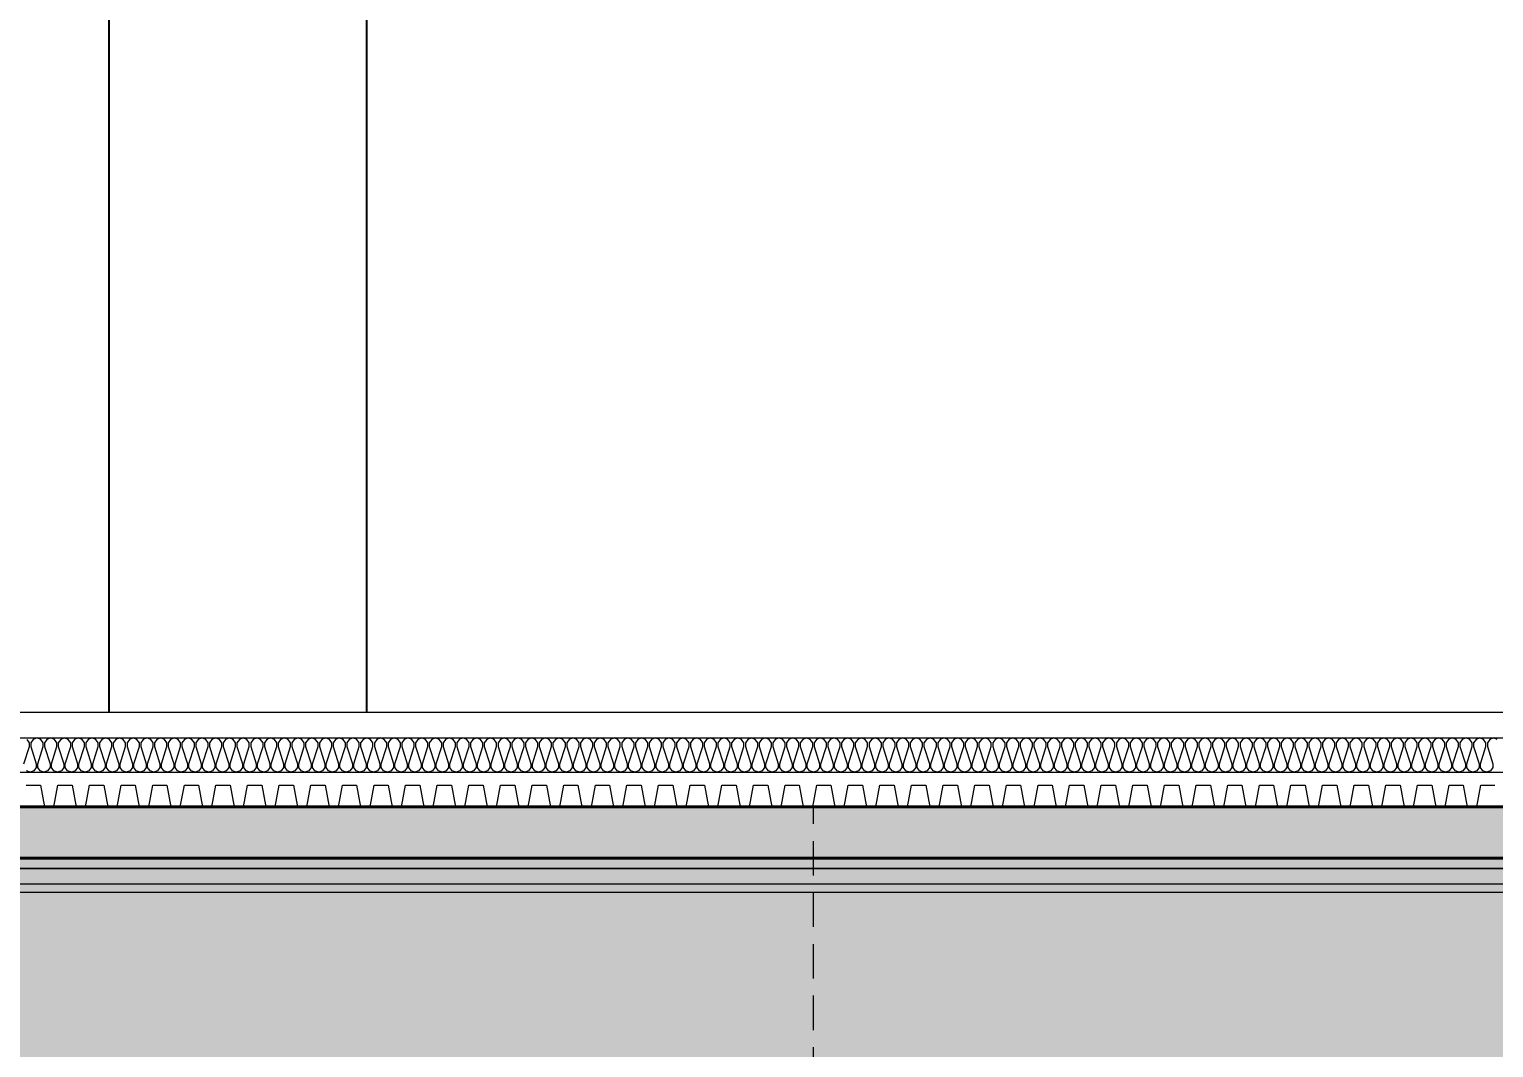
# Model space of a CAD drawing. Header units: millimetres. Extents: x 0 to 420000, y 0 to 297000.
# Drawn here: x 154798 to 163324, y 22497 to 28425 of the extents above; entities that cross this region are included whole.
import ezdxf
from ezdxf.enums import TextEntityAlignment as Align

# ---------------------------------------------------------------- set-up
doc = ezdxf.new("R2010")
doc.units = ezdxf.units.MM
doc.linetypes.add('CEN', pattern=[62, 60, -1, 0, -1])
doc.linetypes.add('HIDDEN', pattern=[0.375, 0.25, -0.125])
for name, color, linetype, lineweight in [('A-AXIS-LINE', 1, 'CEN', 15), ('A-CONC-LIN1', 2, 'Continuous', 40), ('A-ELEV-LIN2', 7, 'Continuous', 25), ('A-SECT-LIN3', 255, 'Continuous', 18), ('A-XXXX-DRBD', 9, 'Continuous', 20), ('A-XXXX-FIN2', 6, 'Continuous', 20), ('A-XXXX-HATC', 8, 'Continuous', 18), ('A-XXXX-HID', 8, 'HIDDEN', 18), ('A-XXXX-INSL2', 8, 'Continuous', 18)]:
    doc.layers.add(name, color=color, linetype=linetype, lineweight=lineweight)
doc.layers.add('A-CONC-SOLD', color=253, linetype='CEN')
doc.layers.add('A-XXXX-SOLD', color=252, linetype='Continuous')
doc.layers.add('A-XXXX-NPLT', color=144, linetype='Continuous', lineweight=15, plot=False)
doc.styles.add('맑은고딕', font='')
doc.styles.get('맑은고딕').set_extended_font_data('Malgun Gothic')

# ---------------------------------------------------------------- blocks, each defined once
blk = doc.blocks.new('axis(211208)')
at = {"layer": 'A-AXIS-LINE', "ltscale": 1000}
for p, q in [((4631788.1, -441118.7), (4955413.1, -441118.7)), ((4631788.1, -442118.7), (4955413.1, -442118.7))]:
    blk.add_line(p, q, dxfattribs=at)
blk = doc.blocks.new('지하2층')
at = {"layer": 'A-CONC-SOLD'}
h = blk.add_hatch(color=256, dxfattribs=at)
h.dxf.hatch_style = 1
h.paths.add_polyline_path([(4879373.8, -392168.7), (4878973.8, -392168.7), (4878973.8, -391118.7), (4878823.8, -391118.7), (4878823.8, -391368.7), (4878373.8, -391368.7), (4878373.8, -392368.7), (4878323.8, -392368.7), (4878323.8, -393068.7), (4878673.8, -393068.7), (4878673.8, -401668.7), (4877923.8, -401668.7), (4877923.8, -401118.7), (4877723.8, -401118.7), (4877723.8, -401668.7), (4801523.8, -401668.7), (4801523.8, -401128.7), (4801323.8, -401128.7), (4801323.8, -401968.7), (4801493.8, -401968.7), (4801478.8, -401977.7), (4801478.8, -402318.7), (4759168.8, -402318.7), (4759168.8, -401977.7), (4759153.8, -401968.7), (4759323.8, -401968.7), (4759323.8, -401128.7), (4759123.8, -401128.7), (4759123.8, -401668.7), (4682923.8, -401668.7), (4682923.8, -401118.7), (4682723.8, -401118.7), (4682723.8, -401668.7), (4681973.8, -401668.7), (4681973.8, -393068.7), (4682323.8, -393068.7), (4682323.8, -392368.7), (4682273.8, -392368.7), (4682273.8, -391368.7), (4681823.8, -391368.7), (4681823.8, -391118.7), (4681673.8, -391118.7), (4681673.8, -392168.7), (4681273.8, -392168.7), (4681273.8, -401968.7), (4758323.8, -401968.7), (4758323.8, -402618.7), (4802323.8, -402618.7), (4802323.8, -401968.7), (4879373.8, -401968.7)])
at = {"layer": 'A-CONC-LIN1'}
for points in [[(4681673.8, -391118.7), (4681673.8, -392168.7), (4681273.8, -392168.7), (4681273.8, -401968.7), (4758323.8, -401968.7), (4758323.8, -402618.7), (4802323.8, -402618.7), (4802323.8, -401968.7), (4879373.8, -401968.7), (4879373.8, -392168.7), (4878973.8, -392168.7), (4878973.8, -391118.7)], [(4801478.8, -402318.7), (4759168.8, -402318.7), (4759168.8, -401977.7), (4759153.8, -401968.7), (4759323.8, -401968.7), (4759323.8, -401128.7), (4759123.8, -401128.7), (4759123.8, -401668.7), (4682923.8, -401668.7)]]:
    blk.add_lwpolyline(points, dxfattribs=at)
at = {"layer": 'A-ELEV-LIN2'}
for p, q in [((4725573.8, -401118.7), (4725573.8, -392868.7)), ((4727073.8, -401118.7), (4727073.8, -392868.7))]:
    blk.add_line(p, q, dxfattribs=at)
at = {"layer": 'A-XXXX-DRBD'}
blk.add_lwpolyline([(4725091, -401543.7), (4725173.9, -401543.7), (4725197.2, -401668.7), (4725251.8, -401668.7), (4725275.1, -401543.7), (4725358, -401543.7), (4725381.3, -401668.7), (4725435.9, -401668.7), (4725459.2, -401543.7), (4725542, -401543.7), (4725565.4, -401668.7), (4725620, -401668.7), (4725643.3, -401543.7), (4725726.1, -401543.7), (4725749.4, -401668.7), (4725804.1, -401668.7), (4725827.4, -401543.7), (4725910.2, -401543.7), (4725933.5, -401668.7), (4725988.2, -401668.7), (4726011.5, -401543.7), (4726094.3, -401543.7), (4726117.6, -401668.7), (4726172.3, -401668.7), (4726195.6, -401543.7), (4726278.4, -401543.7), (4726301.7, -401668.7), (4726356.4, -401668.7), (4726379.7, -401543.7), (4726462.5, -401543.7), (4726485.8, -401668.7), (4726540.4, -401668.7), (4726563.8, -401543.7), (4726646.6, -401543.7), (4726669.9, -401668.7), (4726724.5, -401668.7), (4726747.8, -401543.7), (4726830.7, -401543.7), (4726854, -401668.7), (4726908.6, -401668.7), (4726931.9, -401543.7), (4727014.8, -401543.7), (4727038.1, -401668.7), (4727092.7, -401668.7), (4727116, -401543.7), (4727198.8, -401543.7), (4727222.2, -401668.7), (4727276.8, -401668.7), (4727300.1, -401543.7), (4727382.9, -401543.7), (4727406.3, -401668.7), (4727460.9, -401668.7), (4727484.2, -401543.7), (4727567, -401543.7), (4727590.3, -401668.7), (4727645, -401668.7), (4727668.3, -401543.7), (4727751.1, -401543.7), (4727774.4, -401668.7), (4727829.1, -401668.7), (4727852.4, -401543.7), (4727935.2, -401543.7), (4727958.5, -401668.7), (4728013.2, -401668.7), (4728036.5, -401543.7), (4728119.3, -401543.7), (4728142.6, -401668.7), (4728197.2, -401668.7), (4728220.6, -401543.7), (4728303.4, -401543.7), (4728326.7, -401668.7), (4728381.3, -401668.7), (4728404.7, -401543.7), (4728487.5, -401543.7), (4728510.8, -401668.7), (4728565.4, -401668.7), (4728588.7, -401543.7), (4728671.6, -401543.7), (4728694.9, -401668.7), (4728749.5, -401668.7), (4728772.8, -401543.7), (4728855.7, -401543.7), (4728879, -401668.7), (4728933.6, -401668.7), (4728956.9, -401543.7), (4729039.7, -401543.7), (4729063.1, -401668.7), (4729117.7, -401668.7), (4729141, -401543.7), (4729223.8, -401543.7), (4729247.1, -401668.7), (4729301.8, -401668.7), (4729325.1, -401543.7), (4729407.9, -401543.7), (4729431.2, -401668.7), (4729485.9, -401668.7), (4729509.2, -401543.7), (4729592, -401543.7), (4729615.3, -401668.7), (4729670, -401668.7), (4729693.3, -401543.7), (4729776.1, -401543.7), (4729799.4, -401668.7), (4729854.1, -401668.7), (4729877.4, -401543.7), (4729960.2, -401543.7), (4729983.5, -401668.7), (4730038.1, -401668.7), (4730061.5, -401543.7), (4730144.3, -401543.7), (4730167.6, -401668.7), (4730222.2, -401668.7), (4730245.5, -401543.7), (4730328.4, -401543.7), (4730351.7, -401668.7), (4730406.3, -401668.7), (4730429.6, -401543.7), (4730512.5, -401543.7), (4730535.8, -401668.7), (4730590.4, -401668.7), (4730613.7, -401543.7), (4730696.5, -401543.7), (4730719.9, -401668.7), (4730774.5, -401668.7), (4730797.8, -401543.7), (4730880.6, -401543.7), (4730903.9, -401668.7), (4730958.6, -401668.7), (4730981.9, -401543.7), (4731064.7, -401543.7), (4731088, -401668.7), (4731142.7, -401668.7), (4731166, -401543.7), (4731248.8, -401543.7), (4731272.1, -401668.7), (4731326.8, -401668.7), (4731350.1, -401543.7), (4731432.9, -401543.7), (4731456.2, -401668.7), (4731510.9, -401668.7), (4731534.2, -401543.7), (4731617, -401543.7), (4731640.3, -401668.7), (4731694.9, -401668.7), (4731718.3, -401543.7), (4731801.1, -401543.7), (4731824.4, -401668.7), (4731879, -401668.7), (4731902.3, -401543.7), (4731985.2, -401543.7), (4732008.5, -401668.7), (4732063.1, -401668.7), (4732086.4, -401543.7), (4732169.3, -401543.7), (4732192.6, -401668.7), (4732247.2, -401668.7), (4732270.5, -401543.7), (4732353.3, -401543.7), (4732376.7, -401668.7), (4732431.3, -401668.7), (4732454.6, -401543.7), (4732537.4, -401543.7), (4732560.7, -401668.7), (4732615.4, -401668.7), (4732638.7, -401543.7), (4732721.5, -401543.7), (4732744.8, -401668.7), (4732799.5, -401668.7), (4732822.8, -401543.7), (4732905.6, -401543.7), (4732928.9, -401668.7), (4732983.6, -401668.7), (4733006.9, -401543.7), (4733089.7, -401543.7), (4733113, -401668.7), (4733167.7, -401668.7), (4733191, -401543.7), (4733273.8, -401543.7), (4733297.1, -401668.7), (4733351.7, -401668.7), (4733375.1, -401543.7), (4733457.9, -401543.7), (4733481.2, -401668.7), (4733535.8, -401668.7), (4733559.1, -401543.7), (4733642, -401543.7)], dxfattribs=at)
at = {"layer": 'A-XXXX-FIN2'}
blk.add_lwpolyline([(4683073.8, -401118.7), (4759113.8, -401118.7)], dxfattribs=at)
at = {"layer": 'A-XXXX-INSL2'}
for points in [[(4682923.8, -401268.7), (4759113.8, -401268.7)], [(4733655.8, -401276.7), (4733633.8, -401268.7), (4733611.8, -401276.7), (4733597.8, -401296.7), (4733597.8, -401318.7), (4733629.8, -401418.7), (4733629.8, -401440.7), (4733615.8, -401460.7), (4733593.8, -401468.7), (4733571.8, -401460.7), (4733557.8, -401440.7), (4733557.8, -401418.7), (4733589.8, -401318.7), (4733589.8, -401296.7), (4733575.8, -401276.7), (4733553.8, -401268.7), (4733531.8, -401276.7), (4733517.8, -401296.7), (4733517.8, -401318.7), (4733549.8, -401418.7), (4733549.8, -401440.7), (4733535.8, -401460.7), (4733513.8, -401468.7), (4733491.8, -401460.7), (4733477.8, -401440.7), (4733477.8, -401418.7), (4733509.8, -401318.7), (4733509.8, -401296.7), (4733495.8, -401276.7), (4733473.8, -401268.7), (4733451.8, -401276.7), (4733437.8, -401296.7), (4733437.8, -401318.7), (4733469.8, -401418.7), (4733469.8, -401440.7), (4733455.8, -401460.7), (4733433.8, -401468.7), (4733411.8, -401460.7), (4733397.8, -401440.7), (4733397.8, -401418.7), (4733429.8, -401318.7), (4733429.8, -401296.7), (4733415.8, -401276.7), (4733393.8, -401268.7), (4733371.8, -401276.7), (4733357.8, -401296.7), (4733357.8, -401318.7), (4733389.8, -401418.7), (4733389.8, -401440.7), (4733375.8, -401460.7), (4733353.8, -401468.7), (4733331.8, -401460.7), (4733317.8, -401440.7), (4733317.8, -401418.7), (4733349.8, -401318.7), (4733349.8, -401296.7), (4733335.8, -401276.7), (4733313.8, -401268.7), (4733291.8, -401276.7), (4733277.8, -401296.7), (4733277.8, -401318.7), (4733309.8, -401418.7), (4733309.8, -401440.7), (4733295.8, -401460.7), (4733273.8, -401468.7), (4733251.8, -401460.7), (4733237.8, -401440.7), (4733237.8, -401418.7), (4733269.8, -401318.7), (4733269.8, -401296.7), (4733255.8, -401276.7), (4733233.8, -401268.7), (4733211.8, -401276.7), (4733197.8, -401296.7), (4733197.8, -401318.7), (4733229.8, -401418.7), (4733229.8, -401440.7), (4733215.8, -401460.7), (4733193.8, -401468.7), (4733171.8, -401460.7), (4733157.8, -401440.7), (4733157.8, -401418.7), (4733189.8, -401318.7), (4733189.8, -401296.7), (4733175.8, -401276.7), (4733153.8, -401268.7), (4733131.8, -401276.7), (4733117.8, -401296.7), (4733117.8, -401318.7), (4733149.8, -401418.7), (4733149.8, -401440.7), (4733135.8, -401460.7), (4733113.8, -401468.7), (4733091.8, -401460.7), (4733077.8, -401440.7), (4733077.8, -401418.7), (4733109.8, -401318.7), (4733109.8, -401296.7), (4733095.8, -401276.7), (4733073.8, -401268.7), (4733051.8, -401276.7), (4733037.8, -401296.7), (4733037.8, -401318.7), (4733069.8, -401418.7), (4733069.8, -401440.7), (4733055.8, -401460.7), (4733033.8, -401468.7), (4733011.8, -401460.7), (4732997.8, -401440.7), (4732997.8, -401418.7), (4733029.8, -401318.7), (4733029.8, -401296.7), (4733015.8, -401276.7), (4732993.8, -401268.7), (4732971.8, -401276.7), (4732957.8, -401296.7), (4732957.8, -401318.7), (4732989.8, -401418.7), (4732989.8, -401440.7), (4732975.8, -401460.7), (4732953.8, -401468.7), (4732931.8, -401460.7), (4732917.8, -401440.7), (4732917.8, -401418.7), (4732949.8, -401318.7), (4732949.8, -401296.7), (4732935.8, -401276.7), (4732913.8, -401268.7), (4732891.8, -401276.7), (4732877.8, -401296.7), (4732877.8, -401318.7), (4732909.8, -401418.7), (4732909.8, -401440.7), (4732895.8, -401460.7), (4732873.8, -401468.7), (4732851.8, -401460.7), (4732837.8, -401440.7), (4732837.8, -401418.7), (4732869.8, -401318.7), (4732869.8, -401296.7), (4732855.8, -401276.7), (4732833.8, -401268.7), (4732811.8, -401276.7), (4732797.8, -401296.7), (4732797.8, -401318.7), (4732829.8, -401418.7), (4732829.8, -401440.7), (4732815.8, -401460.7), (4732793.8, -401468.7), (4732771.8, -401460.7), (4732757.8, -401440.7), (4732757.8, -401418.7), (4732789.8, -401318.7), (4732789.8, -401296.7), (4732775.8, -401276.7), (4732753.8, -401268.7), (4732731.8, -401276.7), (4732717.8, -401296.7), (4732717.8, -401318.7), (4732749.8, -401418.7), (4732749.8, -401440.7), (4732735.8, -401460.7), (4732713.8, -401468.7), (4732691.8, -401460.7), (4732677.8, -401440.7), (4732677.8, -401418.7), (4732709.8, -401318.7), (4732709.8, -401296.7), (4732695.8, -401276.7), (4732673.8, -401268.7), (4732651.8, -401276.7), (4732637.8, -401296.7), (4732637.8, -401318.7), (4732669.8, -401418.7), (4732669.8, -401440.7), (4732655.8, -401460.7), (4732633.8, -401468.7), (4732611.8, -401460.7), (4732597.8, -401440.7), (4732597.8, -401418.7), (4732629.8, -401318.7), (4732629.8, -401296.7), (4732615.8, -401276.7), (4732593.8, -401268.7), (4732571.8, -401276.7), (4732557.8, -401296.7), (4732557.8, -401318.7), (4732589.8, -401418.7), (4732589.8, -401440.7), (4732575.8, -401460.7), (4732553.8, -401468.7), (4732531.8, -401460.7), (4732517.8, -401440.7), (4732517.8, -401418.7), (4732549.8, -401318.7), (4732549.8, -401296.7), (4732535.8, -401276.7), (4732513.8, -401268.7), (4732491.8, -401276.7), (4732477.8, -401296.7), (4732477.8, -401318.7), (4732509.8, -401418.7), (4732509.8, -401440.7), (4732495.8, -401460.7), (4732473.8, -401468.7), (4732451.8, -401460.7), (4732437.8, -401440.7), (4732437.8, -401418.7), (4732469.8, -401318.7), (4732469.8, -401296.7), (4732455.8, -401276.7), (4732433.8, -401268.7), (4732411.8, -401276.7), (4732397.8, -401296.7), (4732397.8, -401318.7), (4732429.8, -401418.7), (4732429.8, -401440.7), (4732415.8, -401460.7), (4732393.8, -401468.7), (4732371.8, -401460.7), (4732357.8, -401440.7), (4732357.8, -401418.7), (4732389.8, -401318.7), (4732389.8, -401296.7), (4732375.8, -401276.7), (4732353.8, -401268.7), (4732331.8, -401276.7), (4732317.8, -401296.7), (4732317.8, -401318.7), (4732349.8, -401418.7), (4732349.8, -401440.7), (4732335.8, -401460.7), (4732313.8, -401468.7), (4732291.8, -401460.7), (4732277.8, -401440.7), (4732277.8, -401418.7), (4732309.8, -401318.7), (4732309.8, -401296.7), (4732295.8, -401276.7), (4732273.8, -401268.7), (4732251.8, -401276.7), (4732237.8, -401296.7), (4732237.8, -401318.7), (4732269.8, -401418.7), (4732269.8, -401440.7), (4732255.8, -401460.7), (4732233.8, -401468.7), (4732211.8, -401460.7), (4732197.8, -401440.7), (4732197.8, -401418.7), (4732229.8, -401318.7), (4732229.8, -401296.7), (4732215.8, -401276.7), (4732193.8, -401268.7), (4732171.8, -401276.7), (4732157.8, -401296.7), (4732157.8, -401318.7), (4732189.8, -401418.7), (4732189.8, -401440.7), (4732175.8, -401460.7), (4732153.8, -401468.7), (4732131.8, -401460.7), (4732117.8, -401440.7), (4732117.8, -401418.7), (4732149.8, -401318.7), (4732149.8, -401296.7), (4732135.8, -401276.7), (4732113.8, -401268.7), (4732091.8, -401276.7), (4732077.8, -401296.7), (4732077.8, -401318.7), (4732109.8, -401418.7), (4732109.8, -401440.7), (4732095.8, -401460.7), (4732073.8, -401468.7), (4732051.8, -401460.7), (4732037.8, -401440.7), (4732037.8, -401418.7), (4732069.8, -401318.7), (4732069.8, -401296.7), (4732055.8, -401276.7), (4732033.8, -401268.7), (4732011.8, -401276.7), (4731997.8, -401296.7), (4731997.8, -401318.7), (4732029.8, -401418.7), (4732029.8, -401440.7), (4732015.8, -401460.7), (4731993.8, -401468.7), (4731971.8, -401460.7), (4731957.8, -401440.7), (4731957.8, -401418.7), (4731989.8, -401318.7), (4731989.8, -401296.7), (4731975.8, -401276.7), (4731953.8, -401268.7), (4731931.8, -401276.7), (4731917.8, -401296.7), (4731917.8, -401318.7), (4731949.8, -401418.7), (4731949.8, -401440.7), (4731935.8, -401460.7), (4731913.8, -401468.7), (4731891.8, -401460.7), (4731877.8, -401440.7), (4731877.8, -401418.7), (4731909.8, -401318.7), (4731909.8, -401296.7), (4731895.8, -401276.7), (4731873.8, -401268.7), (4731851.8, -401276.7), (4731837.8, -401296.7), (4731837.8, -401318.7), (4731869.8, -401418.7), (4731869.8, -401440.7), (4731855.8, -401460.7), (4731833.8, -401468.7), (4731811.8, -401460.7), (4731797.8, -401440.7), (4731797.8, -401418.7), (4731829.8, -401318.7), (4731829.8, -401296.7), (4731815.8, -401276.7), (4731793.8, -401268.7), (4731771.8, -401276.7), (4731757.8, -401296.7), (4731757.8, -401318.7), (4731789.8, -401418.7), (4731789.8, -401440.7), (4731775.8, -401460.7), (4731753.8, -401468.7), (4731731.8, -401460.7), (4731717.8, -401440.7), (4731717.8, -401418.7), (4731749.8, -401318.7), (4731749.8, -401296.7), (4731735.8, -401276.7), (4731713.8, -401268.7), (4731691.8, -401276.7), (4731677.8, -401296.7), (4731677.8, -401318.7), (4731709.8, -401418.7), (4731709.8, -401440.7), (4731695.8, -401460.7), (4731673.8, -401468.7), (4731651.8, -401460.7), (4731637.8, -401440.7), (4731637.8, -401418.7), (4731669.8, -401318.7), (4731669.8, -401296.7), (4731655.8, -401276.7), (4731633.8, -401268.7), (4731611.8, -401276.7), (4731597.8, -401296.7), (4731597.8, -401318.7), (4731629.8, -401418.7), (4731629.8, -401440.7), (4731615.8, -401460.7), (4731593.8, -401468.7), (4731571.8, -401460.7), (4731557.8, -401440.7), (4731557.8, -401418.7), (4731589.8, -401318.7), (4731589.8, -401296.7), (4731575.8, -401276.7), (4731553.8, -401268.7), (4731531.8, -401276.7), (4731517.8, -401296.7), (4731517.8, -401318.7), (4731549.8, -401418.7), (4731549.8, -401440.7), (4731535.8, -401460.7), (4731513.8, -401468.7), (4731491.8, -401460.7), (4731477.8, -401440.7), (4731477.8, -401418.7), (4731509.8, -401318.7), (4731509.8, -401296.7), (4731495.8, -401276.7), (4731473.8, -401268.7), (4731451.8, -401276.7), (4731437.8, -401296.7), (4731437.8, -401318.7), (4731469.8, -401418.7), (4731469.8, -401440.7), (4731455.8, -401460.7), (4731433.8, -401468.7), (4731411.8, -401460.7), (4731397.8, -401440.7), (4731397.8, -401418.7), (4731429.8, -401318.7), (4731429.8, -401296.7), (4731415.8, -401276.7), (4731393.8, -401268.7), (4731371.8, -401276.7), (4731357.8, -401296.7), (4731357.8, -401318.7), (4731389.8, -401418.7), (4731389.8, -401440.7), (4731375.8, -401460.7), (4731353.8, -401468.7), (4731331.8, -401460.7), (4731317.8, -401440.7), (4731317.8, -401418.7), (4731349.8, -401318.7), (4731349.8, -401296.7), (4731335.8, -401276.7), (4731313.8, -401268.7), (4731291.8, -401276.7), (4731277.8, -401296.7), (4731277.8, -401318.7), (4731309.8, -401418.7), (4731309.8, -401440.7), (4731295.8, -401460.7), (4731273.8, -401468.7), (4731251.8, -401460.7), (4731237.8, -401440.7), (4731237.8, -401418.7), (4731269.8, -401318.7), (4731269.8, -401296.7), (4731255.8, -401276.7), (4731233.8, -401268.7), (4731211.8, -401276.7), (4731197.8, -401296.7), (4731197.8, -401318.7), (4731229.8, -401418.7), (4731229.8, -401440.7), (4731215.8, -401460.7), (4731193.8, -401468.7), (4731171.8, -401460.7), (4731157.8, -401440.7), (4731157.8, -401418.7), (4731189.8, -401318.7), (4731189.8, -401296.7), (4731175.8, -401276.7), (4731153.8, -401268.7), (4731131.8, -401276.7), (4731117.8, -401296.7), (4731117.8, -401318.7), (4731149.8, -401418.7), (4731149.8, -401440.7), (4731135.8, -401460.7), (4731113.8, -401468.7), (4731091.8, -401460.7), (4731077.8, -401440.7), (4731077.8, -401418.7), (4731109.8, -401318.7), (4731109.8, -401296.7), (4731095.8, -401276.7), (4731073.8, -401268.7), (4731051.8, -401276.7), (4731037.8, -401296.7), (4731037.8, -401318.7), (4731069.8, -401418.7), (4731069.8, -401440.7), (4731055.8, -401460.7), (4731033.8, -401468.7), (4731011.8, -401460.7), (4730997.8, -401440.7), (4730997.8, -401418.7), (4731029.8, -401318.7), (4731029.8, -401296.7), (4731015.8, -401276.7), (4730993.8, -401268.7), (4730971.8, -401276.7), (4730957.8, -401296.7), (4730957.8, -401318.7), (4730989.8, -401418.7), (4730989.8, -401440.7), (4730975.8, -401460.7), (4730953.8, -401468.7), (4730931.8, -401460.7), (4730917.8, -401440.7), (4730917.8, -401418.7), (4730949.8, -401318.7), (4730949.8, -401296.7), (4730935.8, -401276.7), (4730913.8, -401268.7), (4730891.8, -401276.7), (4730877.8, -401296.7), (4730877.8, -401318.7), (4730909.8, -401418.7), (4730909.8, -401440.7), (4730895.8, -401460.7), (4730873.8, -401468.7), (4730851.8, -401460.7), (4730837.8, -401440.7), (4730837.8, -401418.7), (4730869.8, -401318.7), (4730869.8, -401296.7), (4730855.8, -401276.7), (4730833.8, -401268.7), (4730811.8, -401276.7), (4730797.8, -401296.7), (4730797.8, -401318.7), (4730829.8, -401418.7), (4730829.8, -401440.7), (4730815.8, -401460.7), (4730793.8, -401468.7), (4730771.8, -401460.7), (4730757.8, -401440.7), (4730757.8, -401418.7), (4730789.8, -401318.7), (4730789.8, -401296.7), (4730775.8, -401276.7), (4730753.8, -401268.7), (4730731.8, -401276.7), (4730717.8, -401296.7), (4730717.8, -401318.7), (4730749.8, -401418.7), (4730749.8, -401440.7), (4730735.8, -401460.7), (4730713.8, -401468.7), (4730691.8, -401460.7), (4730677.8, -401440.7), (4730677.8, -401418.7), (4730709.8, -401318.7), (4730709.8, -401296.7), (4730695.8, -401276.7), (4730673.8, -401268.7), (4730651.8, -401276.7), (4730637.8, -401296.7), (4730637.8, -401318.7), (4730669.8, -401418.7), (4730669.8, -401440.7), (4730655.8, -401460.7), (4730633.8, -401468.7), (4730611.8, -401460.7), (4730597.8, -401440.7), (4730597.8, -401418.7), (4730629.8, -401318.7), (4730629.8, -401296.7), (4730615.8, -401276.7), (4730593.8, -401268.7), (4730571.8, -401276.7), (4730557.8, -401296.7), (4730557.8, -401318.7), (4730589.8, -401418.7), (4730589.8, -401440.7), (4730575.8, -401460.7), (4730553.8, -401468.7), (4730531.8, -401460.7), (4730517.8, -401440.7), (4730517.8, -401418.7), (4730549.8, -401318.7), (4730549.8, -401296.7), (4730535.8, -401276.7), (4730513.8, -401268.7), (4730491.8, -401276.7), (4730477.8, -401296.7), (4730477.8, -401318.7), (4730509.8, -401418.7), (4730509.8, -401440.7), (4730495.8, -401460.7), (4730473.8, -401468.7), (4730451.8, -401460.7), (4730437.8, -401440.7), (4730437.8, -401418.7), (4730469.8, -401318.7), (4730469.8, -401296.7), (4730455.8, -401276.7), (4730433.8, -401268.7), (4730411.8, -401276.7), (4730397.8, -401296.7), (4730397.8, -401318.7), (4730429.8, -401418.7), (4730429.8, -401440.7), (4730415.8, -401460.7), (4730393.8, -401468.7), (4730371.8, -401460.7), (4730357.8, -401440.7), (4730357.8, -401418.7), (4730389.8, -401318.7), (4730389.8, -401296.7), (4730375.8, -401276.7), (4730353.8, -401268.7), (4730331.8, -401276.7), (4730317.8, -401296.7), (4730317.8, -401318.7), (4730349.8, -401418.7), (4730349.8, -401440.7), (4730335.8, -401460.7), (4730313.8, -401468.7), (4730291.8, -401460.7), (4730277.8, -401440.7), (4730277.8, -401418.7), (4730309.8, -401318.7), (4730309.8, -401296.7), (4730295.8, -401276.7), (4730273.8, -401268.7), (4730251.8, -401276.7), (4730237.8, -401296.7), (4730237.8, -401318.7), (4730269.8, -401418.7), (4730269.8, -401440.7), (4730255.8, -401460.7), (4730233.8, -401468.7), (4730211.8, -401460.7), (4730197.8, -401440.7), (4730197.8, -401418.7), (4730229.8, -401318.7), (4730229.8, -401296.7), (4730215.8, -401276.7), (4730193.8, -401268.7), (4730171.8, -401276.7), (4730157.8, -401296.7), (4730157.8, -401318.7), (4730189.8, -401418.7), (4730189.8, -401440.7), (4730175.8, -401460.7), (4730153.8, -401468.7), (4730131.8, -401460.7), (4730117.8, -401440.7), (4730117.8, -401418.7), (4730149.8, -401318.7), (4730149.8, -401296.7), (4730135.8, -401276.7), (4730113.8, -401268.7), (4730091.8, -401276.7), (4730077.8, -401296.7), (4730077.8, -401318.7), (4730109.8, -401418.7), (4730109.8, -401440.7), (4730095.8, -401460.7), (4730073.8, -401468.7), (4730051.8, -401460.7), (4730037.8, -401440.7), (4730037.8, -401418.7), (4730069.8, -401318.7), (4730069.8, -401296.7), (4730055.8, -401276.7), (4730033.8, -401268.7), (4730011.8, -401276.7), (4729997.8, -401296.7), (4729997.8, -401318.7), (4730029.8, -401418.7), (4730029.8, -401440.7), (4730015.8, -401460.7), (4729993.8, -401468.7), (4729971.8, -401460.7), (4729957.8, -401440.7), (4729957.8, -401418.7), (4729989.8, -401318.7), (4729989.8, -401296.7), (4729975.8, -401276.7), (4729953.8, -401268.7), (4729931.8, -401276.7), (4729917.8, -401296.7), (4729917.8, -401318.7), (4729949.8, -401418.7), (4729949.8, -401440.7), (4729935.8, -401460.7), (4729913.8, -401468.7), (4729891.8, -401460.7), (4729877.8, -401440.7), (4729877.8, -401418.7), (4729909.8, -401318.7), (4729909.8, -401296.7), (4729895.8, -401276.7), (4729873.8, -401268.7), (4729851.8, -401276.7), (4729837.8, -401296.7), (4729837.8, -401318.7), (4729869.8, -401418.7), (4729869.8, -401440.7), (4729855.8, -401460.7), (4729833.8, -401468.7), (4729811.8, -401460.7), (4729797.8, -401440.7), (4729797.8, -401418.7), (4729829.8, -401318.7), (4729829.8, -401296.7), (4729815.8, -401276.7), (4729793.8, -401268.7), (4729771.8, -401276.7), (4729757.8, -401296.7), (4729757.8, -401318.7), (4729789.8, -401418.7), (4729789.8, -401440.7), (4729775.8, -401460.7), (4729753.8, -401468.7), (4729731.8, -401460.7), (4729717.8, -401440.7), (4729717.8, -401418.7), (4729749.8, -401318.7), (4729749.8, -401296.7), (4729735.8, -401276.7), (4729713.8, -401268.7), (4729691.8, -401276.7), (4729677.8, -401296.7), (4729677.8, -401318.7), (4729709.8, -401418.7), (4729709.8, -401440.7), (4729695.8, -401460.7), (4729673.8, -401468.7), (4729651.8, -401460.7), (4729637.8, -401440.7), (4729637.8, -401418.7), (4729669.8, -401318.7), (4729669.8, -401296.7), (4729655.8, -401276.7), (4729633.8, -401268.7), (4729611.8, -401276.7), (4729597.8, -401296.7), (4729597.8, -401318.7), (4729629.8, -401418.7), (4729629.8, -401440.7), (4729615.8, -401460.7), (4729593.8, -401468.7), (4729571.8, -401460.7), (4729557.8, -401440.7), (4729557.8, -401418.7), (4729589.8, -401318.7), (4729589.8, -401296.7), (4729575.8, -401276.7), (4729553.8, -401268.7), (4729531.8, -401276.7), (4729517.8, -401296.7), (4729517.8, -401318.7), (4729549.8, -401418.7), (4729549.8, -401440.7), (4729535.8, -401460.7), (4729513.8, -401468.7), (4729491.8, -401460.7), (4729477.8, -401440.7), (4729477.8, -401418.7), (4729509.8, -401318.7), (4729509.8, -401296.7), (4729495.8, -401276.7), (4729473.8, -401268.7), (4729451.8, -401276.7), (4729437.8, -401296.7), (4729437.8, -401318.7), (4729469.8, -401418.7), (4729469.8, -401440.7), (4729455.8, -401460.7), (4729433.8, -401468.7), (4729411.8, -401460.7), (4729397.8, -401440.7), (4729397.8, -401418.7), (4729429.8, -401318.7), (4729429.8, -401296.7), (4729415.8, -401276.7), (4729393.8, -401268.7), (4729371.8, -401276.7), (4729357.8, -401296.7), (4729357.8, -401318.7), (4729389.8, -401418.7), (4729389.8, -401440.7), (4729375.8, -401460.7), (4729353.8, -401468.7), (4729331.8, -401460.7), (4729317.8, -401440.7), (4729317.8, -401418.7), (4729349.8, -401318.7), (4729349.8, -401296.7), (4729335.8, -401276.7), (4729313.8, -401268.7), (4729291.8, -401276.7), (4729277.8, -401296.7), (4729277.8, -401318.7), (4729309.8, -401418.7), (4729309.8, -401440.7), (4729295.8, -401460.7), (4729273.8, -401468.7), (4729251.8, -401460.7), (4729237.8, -401440.7), (4729237.8, -401418.7), (4729269.8, -401318.7), (4729269.8, -401296.7), (4729255.8, -401276.7), (4729233.8, -401268.7), (4729211.8, -401276.7), (4729197.8, -401296.7), (4729197.8, -401318.7), (4729229.8, -401418.7), (4729229.8, -401440.7), (4729215.8, -401460.7), (4729193.8, -401468.7), (4729171.8, -401460.7), (4729157.8, -401440.7), (4729157.8, -401418.7), (4729189.8, -401318.7), (4729189.8, -401296.7), (4729175.8, -401276.7), (4729153.8, -401268.7), (4729131.8, -401276.7), (4729117.8, -401296.7), (4729117.8, -401318.7), (4729149.8, -401418.7), (4729149.8, -401440.7), (4729135.8, -401460.7), (4729113.8, -401468.7), (4729091.8, -401460.7), (4729077.8, -401440.7), (4729077.8, -401418.7), (4729109.8, -401318.7), (4729109.8, -401296.7), (4729095.8, -401276.7), (4729073.8, -401268.7), (4729051.8, -401276.7), (4729037.8, -401296.7), (4729037.8, -401318.7), (4729069.8, -401418.7), (4729069.8, -401440.7), (4729055.8, -401460.7), (4729033.8, -401468.7), (4729011.8, -401460.7), (4728997.8, -401440.7), (4728997.8, -401418.7), (4729029.8, -401318.7), (4729029.8, -401296.7), (4729015.8, -401276.7), (4728993.8, -401268.7), (4728971.8, -401276.7), (4728957.8, -401296.7), (4728957.8, -401318.7), (4728989.8, -401418.7), (4728989.8, -401440.7), (4728975.8, -401460.7), (4728953.8, -401468.7), (4728931.8, -401460.7), (4728917.8, -401440.7), (4728917.8, -401418.7), (4728949.8, -401318.7), (4728949.8, -401296.7), (4728935.8, -401276.7), (4728913.8, -401268.7), (4728891.8, -401276.7), (4728877.8, -401296.7), (4728877.8, -401318.7), (4728909.8, -401418.7), (4728909.8, -401440.7), (4728895.8, -401460.7), (4728873.8, -401468.7), (4728851.8, -401460.7), (4728837.8, -401440.7), (4728837.8, -401418.7), (4728869.8, -401318.7), (4728869.8, -401296.7), (4728855.8, -401276.7), (4728833.8, -401268.7), (4728811.8, -401276.7), (4728797.8, -401296.7), (4728797.8, -401318.7), (4728829.8, -401418.7), (4728829.8, -401440.7), (4728815.8, -401460.7), (4728793.8, -401468.7), (4728771.8, -401460.7), (4728757.8, -401440.7), (4728757.8, -401418.7), (4728789.8, -401318.7), (4728789.8, -401296.7), (4728775.8, -401276.7), (4728753.8, -401268.7), (4728731.8, -401276.7), (4728717.8, -401296.7), (4728717.8, -401318.7), (4728749.8, -401418.7), (4728749.8, -401440.7), (4728735.8, -401460.7), (4728713.8, -401468.7), (4728691.8, -401460.7), (4728677.8, -401440.7), (4728677.8, -401418.7), (4728709.8, -401318.7), (4728709.8, -401296.7), (4728695.8, -401276.7), (4728673.8, -401268.7), (4728651.8, -401276.7), (4728637.8, -401296.7), (4728637.8, -401318.7), (4728669.8, -401418.7), (4728669.8, -401440.7), (4728655.8, -401460.7), (4728633.8, -401468.7), (4728611.8, -401460.7), (4728597.8, -401440.7), (4728597.8, -401418.7), (4728629.8, -401318.7), (4728629.8, -401296.7), (4728615.8, -401276.7), (4728593.8, -401268.7), (4728571.8, -401276.7), (4728557.8, -401296.7), (4728557.8, -401318.7), (4728589.8, -401418.7), (4728589.8, -401440.7), (4728575.8, -401460.7), (4728553.8, -401468.7), (4728531.8, -401460.7), (4728517.8, -401440.7), (4728517.8, -401418.7), (4728549.8, -401318.7), (4728549.8, -401296.7), (4728535.8, -401276.7), (4728513.8, -401268.7), (4728491.8, -401276.7), (4728477.8, -401296.7), (4728477.8, -401318.7), (4728509.8, -401418.7), (4728509.8, -401440.7), (4728495.8, -401460.7), (4728473.8, -401468.7), (4728451.8, -401460.7), (4728437.8, -401440.7), (4728437.8, -401418.7), (4728469.8, -401318.7), (4728469.8, -401296.7), (4728455.8, -401276.7), (4728433.8, -401268.7), (4728411.8, -401276.7), (4728397.8, -401296.7), (4728397.8, -401318.7), (4728429.8, -401418.7), (4728429.8, -401440.7), (4728415.8, -401460.7), (4728393.8, -401468.7), (4728371.8, -401460.7), (4728357.8, -401440.7), (4728357.8, -401418.7), (4728389.8, -401318.7), (4728389.8, -401296.7), (4728375.8, -401276.7), (4728353.8, -401268.7), (4728331.8, -401276.7), (4728317.8, -401296.7), (4728317.8, -401318.7), (4728349.8, -401418.7), (4728349.8, -401440.7), (4728335.8, -401460.7), (4728313.8, -401468.7), (4728291.8, -401460.7), (4728277.8, -401440.7), (4728277.8, -401418.7), (4728309.8, -401318.7), (4728309.8, -401296.7), (4728295.8, -401276.7), (4728273.8, -401268.7), (4728251.8, -401276.7), (4728237.8, -401296.7), (4728237.8, -401318.7), (4728269.8, -401418.7), (4728269.8, -401440.7), (4728255.8, -401460.7), (4728233.8, -401468.7), (4728211.8, -401460.7), (4728197.8, -401440.7), (4728197.8, -401418.7), (4728229.8, -401318.7), (4728229.8, -401296.7), (4728215.8, -401276.7), (4728193.8, -401268.7), (4728171.8, -401276.7), (4728157.8, -401296.7), (4728157.8, -401318.7), (4728189.8, -401418.7), (4728189.8, -401440.7), (4728175.8, -401460.7), (4728153.8, -401468.7), (4728131.8, -401460.7), (4728117.8, -401440.7), (4728117.8, -401418.7), (4728149.8, -401318.7), (4728149.8, -401296.7), (4728135.8, -401276.7), (4728113.8, -401268.7), (4728091.8, -401276.7), (4728077.8, -401296.7), (4728077.8, -401318.7), (4728109.8, -401418.7), (4728109.8, -401440.7), (4728095.8, -401460.7), (4728073.8, -401468.7), (4728051.8, -401460.7), (4728037.8, -401440.7), (4728037.8, -401418.7), (4728069.8, -401318.7), (4728069.8, -401296.7), (4728055.8, -401276.7), (4728033.8, -401268.7), (4728011.8, -401276.7), (4727997.8, -401296.7), (4727997.8, -401318.7), (4728029.8, -401418.7), (4728029.8, -401440.7), (4728015.8, -401460.7), (4727993.8, -401468.7), (4727971.8, -401460.7), (4727957.8, -401440.7), (4727957.8, -401418.7), (4727989.8, -401318.7), (4727989.8, -401296.7), (4727975.8, -401276.7), (4727953.8, -401268.7), (4727931.8, -401276.7), (4727917.8, -401296.7), (4727917.8, -401318.7), (4727949.8, -401418.7), (4727949.8, -401440.7), (4727935.8, -401460.7), (4727913.8, -401468.7), (4727891.8, -401460.7), (4727877.8, -401440.7), (4727877.8, -401418.7), (4727909.8, -401318.7), (4727909.8, -401296.7), (4727895.8, -401276.7), (4727873.8, -401268.7), (4727851.8, -401276.7), (4727837.8, -401296.7), (4727837.8, -401318.7), (4727869.8, -401418.7), (4727869.8, -401440.7), (4727855.8, -401460.7), (4727833.8, -401468.7), (4727811.8, -401460.7), (4727797.8, -401440.7), (4727797.8, -401418.7), (4727829.8, -401318.7), (4727829.8, -401296.7), (4727815.8, -401276.7), (4727793.8, -401268.7), (4727771.8, -401276.7), (4727757.8, -401296.7), (4727757.8, -401318.7), (4727789.8, -401418.7), (4727789.8, -401440.7), (4727775.8, -401460.7), (4727753.8, -401468.7), (4727731.8, -401460.7), (4727717.8, -401440.7), (4727717.8, -401418.7), (4727749.8, -401318.7), (4727749.8, -401296.7), (4727735.8, -401276.7), (4727713.8, -401268.7), (4727691.8, -401276.7), (4727677.8, -401296.7), (4727677.8, -401318.7), (4727709.8, -401418.7), (4727709.8, -401440.7), (4727695.8, -401460.7), (4727673.8, -401468.7), (4727651.8, -401460.7), (4727637.8, -401440.7), (4727637.8, -401418.7), (4727669.8, -401318.7), (4727669.8, -401296.7), (4727655.8, -401276.7), (4727633.8, -401268.7), (4727611.8, -401276.7), (4727597.8, -401296.7), (4727597.8, -401318.7), (4727629.8, -401418.7), (4727629.8, -401440.7), (4727615.8, -401460.7), (4727593.8, -401468.7), (4727571.8, -401460.7), (4727557.8, -401440.7), (4727557.8, -401418.7), (4727589.8, -401318.7), (4727589.8, -401296.7), (4727575.8, -401276.7), (4727553.8, -401268.7), (4727531.8, -401276.7), (4727517.8, -401296.7), (4727517.8, -401318.7), (4727549.8, -401418.7), (4727549.8, -401440.7), (4727535.8, -401460.7), (4727513.8, -401468.7), (4727491.8, -401460.7), (4727477.8, -401440.7), (4727477.8, -401418.7), (4727509.8, -401318.7), (4727509.8, -401296.7), (4727495.8, -401276.7), (4727473.8, -401268.7), (4727451.8, -401276.7), (4727437.8, -401296.7), (4727437.8, -401318.7), (4727469.8, -401418.7), (4727469.8, -401440.7), (4727455.8, -401460.7), (4727433.8, -401468.7), (4727411.8, -401460.7), (4727397.8, -401440.7), (4727397.8, -401418.7), (4727429.8, -401318.7), (4727429.8, -401296.7), (4727415.8, -401276.7), (4727393.8, -401268.7), (4727371.8, -401276.7), (4727357.8, -401296.7), (4727357.8, -401318.7), (4727389.8, -401418.7), (4727389.8, -401440.7), (4727375.8, -401460.7), (4727353.8, -401468.7), (4727331.8, -401460.7), (4727317.8, -401440.7), (4727317.8, -401418.7), (4727349.8, -401318.7), (4727349.8, -401296.7), (4727335.8, -401276.7), (4727313.8, -401268.7), (4727291.8, -401276.7), (4727277.8, -401296.7), (4727277.8, -401318.7), (4727309.8, -401418.7), (4727309.8, -401440.7), (4727295.8, -401460.7), (4727273.8, -401468.7), (4727251.8, -401460.7), (4727237.8, -401440.7), (4727237.8, -401418.7), (4727269.8, -401318.7), (4727269.8, -401296.7), (4727255.8, -401276.7), (4727233.8, -401268.7), (4727211.8, -401276.7), (4727197.8, -401296.7), (4727197.8, -401318.7), (4727229.8, -401418.7), (4727229.8, -401440.7), (4727215.8, -401460.7), (4727193.8, -401468.7), (4727171.8, -401460.7), (4727157.8, -401440.7), (4727157.8, -401418.7), (4727189.8, -401318.7), (4727189.8, -401296.7), (4727175.8, -401276.7), (4727153.8, -401268.7), (4727131.8, -401276.7), (4727117.8, -401296.7), (4727117.8, -401318.7), (4727149.8, -401418.7), (4727149.8, -401440.7), (4727135.8, -401460.7), (4727113.8, -401468.7), (4727091.8, -401460.7), (4727077.8, -401440.7), (4727077.8, -401418.7), (4727109.8, -401318.7), (4727109.8, -401296.7), (4727095.8, -401276.7), (4727073.8, -401268.7), (4727051.8, -401276.7), (4727037.8, -401296.7), (4727037.8, -401318.7), (4727069.8, -401418.7), (4727069.8, -401440.7), (4727055.8, -401460.7), (4727033.8, -401468.7), (4727011.8, -401460.7), (4726997.8, -401440.7), (4726997.8, -401418.7), (4727029.8, -401318.7), (4727029.8, -401296.7), (4727015.8, -401276.7), (4726993.8, -401268.7), (4726971.8, -401276.7), (4726957.8, -401296.7), (4726957.8, -401318.7), (4726989.8, -401418.7), (4726989.8, -401440.7), (4726975.8, -401460.7), (4726953.8, -401468.7), (4726931.8, -401460.7), (4726917.8, -401440.7), (4726917.8, -401418.7), (4726949.8, -401318.7), (4726949.8, -401296.7), (4726935.8, -401276.7), (4726913.8, -401268.7), (4726891.8, -401276.7), (4726877.8, -401296.7), (4726877.8, -401318.7), (4726909.8, -401418.7), (4726909.8, -401440.7), (4726895.8, -401460.7), (4726873.8, -401468.7), (4726851.8, -401460.7), (4726837.8, -401440.7), (4726837.8, -401418.7), (4726869.8, -401318.7), (4726869.8, -401296.7), (4726855.8, -401276.7), (4726833.8, -401268.7), (4726811.8, -401276.7), (4726797.8, -401296.7), (4726797.8, -401318.7), (4726829.8, -401418.7), (4726829.8, -401440.7), (4726815.8, -401460.7), (4726793.8, -401468.7), (4726771.8, -401460.7), (4726757.8, -401440.7), (4726757.8, -401418.7), (4726789.8, -401318.7), (4726789.8, -401296.7), (4726775.8, -401276.7), (4726753.8, -401268.7), (4726731.8, -401276.7), (4726717.8, -401296.7), (4726717.8, -401318.7), (4726749.8, -401418.7), (4726749.8, -401440.7), (4726735.8, -401460.7), (4726713.8, -401468.7), (4726691.8, -401460.7), (4726677.8, -401440.7), (4726677.8, -401418.7), (4726709.8, -401318.7), (4726709.8, -401296.7), (4726695.8, -401276.7), (4726673.8, -401268.7), (4726651.8, -401276.7), (4726637.8, -401296.7), (4726637.8, -401318.7), (4726669.8, -401418.7), (4726669.8, -401440.7), (4726655.8, -401460.7), (4726633.8, -401468.7), (4726611.8, -401460.7), (4726597.8, -401440.7), (4726597.8, -401418.7), (4726629.8, -401318.7), (4726629.8, -401296.7), (4726615.8, -401276.7), (4726593.8, -401268.7), (4726571.8, -401276.7), (4726557.8, -401296.7), (4726557.8, -401318.7), (4726589.8, -401418.7), (4726589.8, -401440.7), (4726575.8, -401460.7), (4726553.8, -401468.7), (4726531.8, -401460.7), (4726517.8, -401440.7), (4726517.8, -401418.7), (4726549.8, -401318.7), (4726549.8, -401296.7), (4726535.8, -401276.7), (4726513.8, -401268.7), (4726491.8, -401276.7), (4726477.8, -401296.7), (4726477.8, -401318.7), (4726509.8, -401418.7), (4726509.8, -401440.7), (4726495.8, -401460.7), (4726473.8, -401468.7), (4726451.8, -401460.7), (4726437.8, -401440.7), (4726437.8, -401418.7), (4726469.8, -401318.7), (4726469.8, -401296.7), (4726455.8, -401276.7), (4726433.8, -401268.7), (4726411.8, -401276.7), (4726397.8, -401296.7), (4726397.8, -401318.7), (4726429.8, -401418.7), (4726429.8, -401440.7), (4726415.8, -401460.7), (4726393.8, -401468.7), (4726371.8, -401460.7), (4726357.8, -401440.7), (4726357.8, -401418.7), (4726389.8, -401318.7), (4726389.8, -401296.7), (4726375.8, -401276.7), (4726353.8, -401268.7), (4726331.8, -401276.7), (4726317.8, -401296.7), (4726317.8, -401318.7), (4726349.8, -401418.7), (4726349.8, -401440.7), (4726335.8, -401460.7), (4726313.8, -401468.7), (4726291.8, -401460.7), (4726277.8, -401440.7), (4726277.8, -401418.7), (4726309.8, -401318.7), (4726309.8, -401296.7), (4726295.8, -401276.7), (4726273.8, -401268.7), (4726251.8, -401276.7), (4726237.8, -401296.7), (4726237.8, -401318.7), (4726269.8, -401418.7), (4726269.8, -401440.7), (4726255.8, -401460.7), (4726233.8, -401468.7), (4726211.8, -401460.7), (4726197.8, -401440.7), (4726197.8, -401418.7), (4726229.8, -401318.7), (4726229.8, -401296.7), (4726215.8, -401276.7), (4726193.8, -401268.7), (4726171.8, -401276.7), (4726157.8, -401296.7), (4726157.8, -401318.7), (4726189.8, -401418.7), (4726189.8, -401440.7), (4726175.8, -401460.7), (4726153.8, -401468.7), (4726131.8, -401460.7), (4726117.8, -401440.7), (4726117.8, -401418.7), (4726149.8, -401318.7), (4726149.8, -401296.7), (4726135.8, -401276.7), (4726113.8, -401268.7), (4726091.8, -401276.7), (4726077.8, -401296.7), (4726077.8, -401318.7), (4726109.8, -401418.7), (4726109.8, -401440.7), (4726095.8, -401460.7), (4726073.8, -401468.7), (4726051.8, -401460.7), (4726037.8, -401440.7), (4726037.8, -401418.7), (4726069.8, -401318.7), (4726069.8, -401296.7), (4726055.8, -401276.7), (4726033.8, -401268.7), (4726011.8, -401276.7), (4725997.8, -401296.7), (4725997.8, -401318.7), (4726029.8, -401418.7), (4726029.8, -401440.7), (4726015.8, -401460.7), (4725993.8, -401468.7), (4725971.8, -401460.7), (4725957.8, -401440.7), (4725957.8, -401418.7), (4725989.8, -401318.7), (4725989.8, -401296.7), (4725975.8, -401276.7), (4725953.8, -401268.7), (4725931.8, -401276.7), (4725917.8, -401296.7), (4725917.8, -401318.7), (4725949.8, -401418.7), (4725949.8, -401440.7), (4725935.8, -401460.7), (4725913.8, -401468.7), (4725891.8, -401460.7), (4725877.8, -401440.7), (4725877.8, -401418.7), (4725909.8, -401318.7), (4725909.8, -401296.7), (4725895.8, -401276.7), (4725873.8, -401268.7), (4725851.8, -401276.7), (4725837.8, -401296.7), (4725837.8, -401318.7), (4725869.8, -401418.7), (4725869.8, -401440.7), (4725855.8, -401460.7), (4725833.8, -401468.7), (4725811.8, -401460.7), (4725797.8, -401440.7), (4725797.8, -401418.7), (4725829.8, -401318.7), (4725829.8, -401296.7), (4725815.8, -401276.7), (4725793.8, -401268.7), (4725771.8, -401276.7), (4725757.8, -401296.7), (4725757.8, -401318.7), (4725789.8, -401418.7), (4725789.8, -401440.7), (4725775.8, -401460.7), (4725753.8, -401468.7), (4725731.8, -401460.7), (4725717.8, -401440.7), (4725717.8, -401418.7), (4725749.8, -401318.7), (4725749.8, -401296.7), (4725735.8, -401276.7), (4725713.8, -401268.7), (4725691.8, -401276.7), (4725677.8, -401296.7), (4725677.8, -401318.7), (4725709.8, -401418.7), (4725709.8, -401440.7), (4725695.8, -401460.7), (4725673.8, -401468.7), (4725651.8, -401460.7), (4725637.8, -401440.7), (4725637.8, -401418.7), (4725669.8, -401318.7), (4725669.8, -401296.7), (4725655.8, -401276.7), (4725633.8, -401268.7), (4725611.8, -401276.7), (4725597.8, -401296.7), (4725597.8, -401318.7), (4725629.8, -401418.7), (4725629.8, -401440.7), (4725615.8, -401460.7), (4725593.8, -401468.7), (4725571.8, -401460.7), (4725557.8, -401440.7), (4725557.8, -401418.7), (4725589.8, -401318.7), (4725589.8, -401296.7), (4725575.8, -401276.7), (4725553.8, -401268.7), (4725531.8, -401276.7), (4725517.8, -401296.7), (4725517.8, -401318.7), (4725549.8, -401418.7), (4725549.8, -401440.7), (4725535.8, -401460.7), (4725513.8, -401468.7), (4725491.8, -401460.7), (4725477.8, -401440.7), (4725477.8, -401418.7), (4725509.8, -401318.7), (4725509.8, -401296.7), (4725495.8, -401276.7), (4725473.8, -401268.7), (4725451.8, -401276.7), (4725437.8, -401296.7), (4725437.8, -401318.7), (4725469.8, -401418.7), (4725469.8, -401440.7), (4725455.8, -401460.7), (4725433.8, -401468.7), (4725411.8, -401460.7), (4725397.8, -401440.7), (4725397.8, -401418.7), (4725429.8, -401318.7), (4725429.8, -401296.7), (4725415.8, -401276.7), (4725393.8, -401268.7), (4725371.8, -401276.7), (4725357.8, -401296.7), (4725357.8, -401318.7), (4725389.8, -401418.7), (4725389.8, -401440.7), (4725375.8, -401460.7), (4725353.8, -401468.7), (4725331.8, -401460.7), (4725317.8, -401440.7), (4725317.8, -401418.7), (4725349.8, -401318.7), (4725349.8, -401296.7), (4725335.8, -401276.7), (4725313.8, -401268.7), (4725291.8, -401276.7), (4725277.8, -401296.7), (4725277.8, -401318.7), (4725309.8, -401418.7), (4725309.8, -401440.7), (4725295.8, -401460.7), (4725273.8, -401468.7), (4725251.8, -401460.7), (4725237.8, -401440.7), (4725237.8, -401418.7), (4725269.8, -401318.7), (4725269.8, -401296.7), (4725255.8, -401276.7), (4725233.8, -401268.7), (4725211.8, -401276.7), (4725197.8, -401296.7), (4725197.8, -401318.7), (4725229.8, -401418.7), (4725229.8, -401440.7), (4725215.8, -401460.7), (4725193.8, -401468.7), (4725171.8, -401460.7), (4725157.8, -401440.7), (4725157.8, -401418.7), (4725189.8, -401318.7), (4725189.8, -401296.7), (4725175.8, -401276.7), (4725153.8, -401268.7), (4725131.8, -401276.7), (4725117.8, -401296.7), (4725117.8, -401318.7), (4725149.8, -401418.7), (4725149.8, -401440.7), (4725135.8, -401460.7), (4725113.8, -401468.7), (4725091.8, -401460.7)], [(4725077.8, -401418.7), (4725109.8, -401318.7), (4725109.8, -401296.7), (4725095.8, -401276.7)], [(4682923.8, -401468.7), (4759113.8, -401468.7)]]:
    blk.add_lwpolyline(points, dxfattribs=at)
blk = doc.blocks.new('PF1_2')
at = {"layer": 'A-XXXX-HID', "color": 0, "ltscale": 800}
blk.add_lwpolyline([(-3350, 0), (-3350, -3100), (3350, -3100), (3350, 0)], close=True, dxfattribs=at)
at = {"layer": 'A-XXXX-NPLT', "style": '맑은고딕'}
blk.add_text('PF1(H:3100)', height=500, dxfattribs=at).set_placement((-1480.1, -2844.6), align=Align.MIDDLE)

msp = doc.modelspace()

# ---------------------------------------------------------------- hatches: boundary and pattern name
at = {"layer": 'A-XXXX-HATC'}
h = msp.add_hatch(dxfattribs=at)
h.set_pattern_fill('DOTS', color=256, scale=10)
h.set_pattern_definition([(0, (0, -50), (7.9375, 15.875), [0, -15.875])])
h.paths.add_polyline_path([(188012.5, 23540), (110962.5, 23540), (110962.5, 23600), (188012.5, 23600)])
h = msp.add_hatch(dxfattribs=at)
h.set_pattern_fill('돌01', color=256, scale=200)
h.set_pattern_definition([(0, (40, -50), (200, 200), [60, -140]), (0, (160, -30), (200, 200), [50, -150]), (0, (150, -20), (200, 200), [40, -160]), (0, (90, 30), (200, 200), [30, -30, 40, -100]), (0, (90, 40), (200, 200), [40, -10, 50, -100]), (0, (0, 80), (200, 200), [50, -150]), (0, (190, 90), (200, 200), [50, -150]), (90, (0, -10), (-200, 200), [30, -170]), (90, (30, 140), (-200, 200), [20, -180]), (90, (40, -50), (-200, 200), [30, -170]), (90, (60, 130), (-200, 200), [10, -190]), (90, (70, 50), (-200, 200), [30, -170]), (90, (90, -20), (-200, 200), [50, -150]), (90, (110, 120), (-200, 200), [30, -170]), (90, (130, 40), (-200, 200), [40, -160]), (90, (140, 40), (-200, 200), [40, -160]), (90, (160, -50), (-200, 200), [20, -180]), (90, (190, -20), (-200, 200), [50, -150]), (45, (20, -30), (0, 200), [84.8528, -197.98991]), (45, (40, -20), (0, 200), [42.4264, -240.41631]), (45, (130, 90), (0, 200), [56.56854, -226.27417]), (45, (130, 100), (0, 200), [42.4264, -240.41631]), (135, (60, 80), (-200, 2e-14), [14.1422, -268.70051]), (135, (20, -30), (-200, 2e-14), [28.2842, -254.55851]), (135, (80, 30), (-200, 2e-14), [28.2842, -254.55851]), (135, (130, 80), (-200, 2e-14), [28.2842, -254.55851]), (135, (190, 120), (-200, 2e-14), [42.4264, -240.41631]), (135, (190, 110), (-200, 2e-14), [28.2842, -254.55851]), (135, (180, 130), (-200, 2e-14), [28.2842, -254.55851]), (135, (120, -50), (-200, 2e-14), [42.4264, -240.41631]), (26.56505, (180, 70), (200, 8e-08), [22.36, -424.8536]), (26.56505, (130, 20), (200, 8e-08), [22.36, -424.8536]), (26.56505, (60, 80), (200, 8e-08), [44.72, -402.4936]), (26.56505, (70, 130), (200, 8e-08), [44.72, -402.4936]), (26.56505, (70, 80), (200, 8e-08), [44.72, -402.4936]), (26.56505, (190, 120), (200, 8e-08), [44.72, -402.4936]), (26.56505, (0, 20), (200, 8e-08), [67.082, -380.1316]), (26.56505, (0, 30), (200, 8e-08), [67.082, -380.1316]), (26.56505, (0, 110), (200, 8e-08), [67.082, -380.1316]), (63.43495, (100, 100), (1e-08, 200), [22.36, -424.8536]), (63.43495, (190, 90), (1e-08, 200), [22.36, -268.3336, 44.72, -111.8]), (63.43495, (170, 70), (1e-08, 200), [44.72, -402.4936]), (63.43495, (50, 90), (1e-08, 200), [44.72, -402.4936]), (63.43495, (40, 90), (1e-08, 200), [44.72, -402.4936]), (63.43495, (110, 110), (1e-08, 200), [67.082, -380.1316]), (116.56505, (60, 60), (-8e-08, 200), [22.36, -424.8536]), (116.56505, (190, 40), (-8e-08, 200), [22.36, -424.8536]), (116.56505, (150, -20), (-8e-08, 200), [44.72, -402.4936]), (116.56505, (140, -10), (-8e-08, 200), [44.72, -402.4936]), (116.56505, (160, 130), (-8e-08, 200), [44.72, -402.4936]), (116.56505, (0, 30), (-8e-08, 200), [44.72, -402.4936]), (116.56505, (100, -50), (-8e-08, 200), [67.082, -380.1316]), (153.43495, (170, 70), (-200, 1e-08), [44.72, -402.4936]), (153.43495, (180, 60), (-200, 1e-08), [44.72, -402.4936]), (153.43495, (30, -40), (-200, 1e-08), [22.36, -424.8536]), (153.43495, (90, 40), (-200, 1e-08), [22.36, -424.8536]), (153.43495, (130, 100), (-200, 1e-08), [22.36, -424.8536])])
h.paths.add_polyline_path([(110962.5, 23540), (188012.5, 23540), (188012.5, 23400), (110962.5, 23400)])
at = {"layer": 'A-XXXX-SOLD'}
h = msp.add_hatch(color=256, dxfattribs=at)
h.dxf.hatch_style = 1
edge = h.paths.add_edge_path()
edge.add_line((188012.5, 23400), (110962.5, 23400))
edge.add_line((110962.5, 23400), (110962.5, 33150))
edge.add_line((110962.5, 33150), (101437.5, 33150))
edge.add_line((101437.5, 33150), (101437.5, 32915.6))
edge.add_arc((97287.5, -3706.2), 36856.3, 83.53481, 96.46519)
edge.add_line((93137.5, 32915.6), (93137.5, 33150))
edge.add_line((93137.5, 33150), (50200, 33150))
edge.add_line((50200, 33150), (50200, 14450))
edge.add_line((50200, 14450), (373825, 14450))
edge.add_line((373825, 14450), (373825, 33150))
edge.add_line((373825, 33150), (343047.9, 33150))
edge.add_line((343047.9, 33150), (343047.9, 32941.7))
edge.add_arc((327897.9, -517956.2), 551106.3, 88.424731, 91.575269)
edge.add_line((312747.9, 32941.7), (312747.9, 33150))
edge.add_line((312747.9, 33150), (309062.5, 33150))
edge.add_line((309062.5, 33150), (309062.5, 23400))
edge.add_line((309062.5, 23400), (232012.5, 23400))
edge.add_line((232012.5, 23400), (232012.5, 22750))
edge.add_line((232012.5, 22750), (188012.5, 22750))
edge.add_line((188012.5, 22750), (188012.5, 23400))

# ---------------------------------------------------------------- linework, layer by layer
at = {"layer": 'A-SECT-LIN3'}
msp.add_lwpolyline([(188012.5, 23540), (110962.5, 23540), (110962.5, 23600), (188012.5, 23600)], close=True, dxfattribs=at)
at = {"layer": 'A-XXXX-HATC'}
msp.add_lwpolyline([(110962.5, 23540), (188012.5, 23540), (188012.5, 23400), (110962.5, 23400)], close=True, dxfattribs=at)

# ---------------------------------------------------------------- block references
for name, p in [('지하2층', (-4570311.3, 425568.7)), ('PF1_2', (156012.5, 23900))]:
    msp.add_blockref(name, p)
at = {"layer": 'A-AXIS-LINE'}
msp.add_blockref('axis(211208)', (-4581588.1, 465568.7), dxfattribs=at)

doc.saveas('drawing.dxf')
